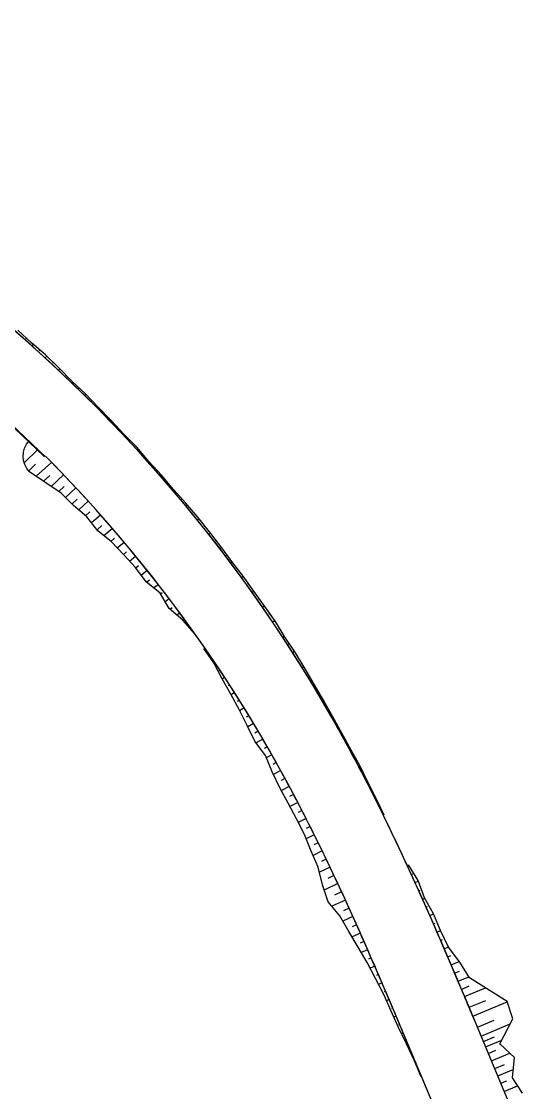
# Model space of a CAD drawing. Header units: metres. Extents: x 288738 to 324331, y 7399322 to 7465117.
# Drawn here: x 302695.9 to 302837.9, y 7441105.7 to 7441401.4 of the extents above; entities that cross this region are included whole.
import ezdxf

# ---------------------------------------------------------------- set-up
doc = ezdxf.new("R2010")
doc.units = ezdxf.units.M
doc.header["$LTSCALE"] = 10
for name, color, linetype in [('F-HZ-ATERRO-TALUDE', 110, 'Continuous'), ('F-HZ-MUROS', 210, 'Continuous'), ('F-HZ-PIANO-CORTE', 10, 'Continuous'), ('F-HZ-TALUDE', 2, 'Continuous')]:
    doc.layers.add(name, color=color, linetype=linetype)

msp = doc.modelspace()

# ---------------------------------------------------------------- linework, layer by layer
at = {"layer": 'F-HZ-ATERRO-TALUDE', "linetype": 'Continuous', "lineweight": -3}
for p, q in [((302749.259, 7441224.498), (302749.045, 7441224.354)), ((302750.643, 7441222.416), (302750.421, 7441222.268)), ((302752.026, 7441220.333), (302751.348, 7441219.889)), ((302753.383, 7441218.234), (302752.987, 7441217.978)), ((302754.738, 7441216.133), (302753.827, 7441215.553)), ((302756.069, 7441214.017), (302755.534, 7441213.681)), ((302757.396, 7441211.898), (302756.166, 7441211.136)), ((302758.701, 7441209.766), (302757.998, 7441209.336)), ((302760, 7441207.63), (302758.417, 7441206.677)), ((302761.278, 7441205.481), (302760.396, 7441204.958)), ((302762.55, 7441203.329), (302760.702, 7441202.249)), ((302763.8, 7441201.164), (302762.995, 7441200.7)), ((302765.044, 7441198.995), (302763.53, 7441198.136)), ((302766.268, 7441196.816), (302765.38, 7441196.319)), ((302767.484, 7441194.631), (302765.493, 7441193.533)), ((302768.683, 7441192.437), (302767.63, 7441191.865)), ((302769.873, 7441190.239), (302767.694, 7441189.07)), ((302771.048, 7441188.032), (302769.957, 7441187.455)), ((302772.213, 7441185.82), (302770.039, 7441184.684)), ((302773.365, 7441183.602), (302772.287, 7441183.045)), ((302774.507, 7441181.378), (302772.364, 7441180.285)), ((302775.638, 7441179.148), (302774.57, 7441178.61)), ((302776.758, 7441176.913), (302774.53, 7441175.803)), ((302777.867, 7441174.672), (302776.657, 7441174.077)), ((302778.966, 7441172.427), (302776.42, 7441171.187)), ((302780.056, 7441170.177), (302778.749, 7441169.547)), ((302802.54, 7441168.215), (302802.948, 7441168.404)), ((302781.137, 7441167.923), (302778.207, 7441166.526)), ((302782.209, 7441165.665), (302780.491, 7441164.853)), ((302803.573, 7441165.957), (302803.902, 7441166.107)), ((302783.272, 7441163.402), (302779.492, 7441161.634)), ((302804.605, 7441163.699), (302805.487, 7441164.099)), ((302784.328, 7441161.136), (302782.322, 7441160.207)), ((302805.628, 7441161.426), (302806.003, 7441161.594)), ((302806.651, 7441159.152), (302807.28, 7441159.433)), ((302785.374, 7441158.865), (302781.65, 7441157.156)), ((302786.413, 7441156.591), (302784.854, 7441155.882)), ((302807.66, 7441156.878), (302808.081, 7441157.065)), ((302787.445, 7441154.314), (302784.685, 7441153.068)), ((302808.669, 7441154.605), (302809.721, 7441155.069)), ((302788.471, 7441152.034), (302787.204, 7441151.467)), ((302809.67, 7441152.318), (302810.174, 7441152.539)), ((302789.489, 7441149.751), (302787.202, 7441148.734)), ((302810.672, 7441150.031), (302811.636, 7441150.45)), ((302811.663, 7441147.74), (302812.191, 7441147.968)), ((302790.503, 7441147.466), (302789.488, 7441147.018)), ((302791.51, 7441145.178), (302789.739, 7441144.401)), ((302812.653, 7441145.449), (302813.803, 7441145.944)), ((302792.512, 7441142.887), (302791.757, 7441142.558)), ((302813.611, 7441143.214), (302814.446, 7441143.572)), ((302814.568, 7441140.982), (302816.773, 7441141.923)), ((302793.508, 7441140.594), (302792.198, 7441140.027)), ((302815.53, 7441138.72), (302816.83, 7441139.272)), ((302794.5, 7441138.299), (302793.933, 7441138.055)), ((302795.487, 7441136.002), (302794.508, 7441135.583)), ((302816.493, 7441136.454), (302819.472, 7441137.715)), ((302796.471, 7441133.705), (302796.055, 7441133.527)), ((302817.434, 7441134.225), (302819.544, 7441135.166)), ((302818.281, 7441132.218), (302824.045, 7441134.634)), ((302797.451, 7441131.404), (302796.7, 7441131.085)), ((302819.524, 7441129.261), (302824.138, 7441131.191)), ((302820.561, 7441126.789), (302830.027, 7441130.756)), ((302798.429, 7441129.104), (302798.083, 7441128.957)), ((302799.402, 7441126.801), (302798.753, 7441126.527)), ((302800.374, 7441124.497), (302800.067, 7441124.368)), ((302821.81, 7441123.807), (302826.423, 7441125.737)), ((302822.845, 7441121.334), (302830.839, 7441124.676)), ((302801.342, 7441122.193), (302800.862, 7441121.991)), ((302823.465, 7441119.85), (302826.58, 7441121.152)), ((302802.309, 7441119.887), (302802.151, 7441119.821)), ((302824.086, 7441118.366), (302828.549, 7441120.231)), ((302803.276, 7441117.582), (302803.06, 7441117.491)), ((302804.242, 7441115.276), (302804.175, 7441115.248)), ((302824.84, 7441116.563), (302826.894, 7441117.421)), ((302825.717, 7441114.464), (302830.781, 7441116.58)), ((302805.206, 7441112.969), (302805.103, 7441112.926)), ((302826.585, 7441112.387), (302829.266, 7441113.507)), ((302827.433, 7441110.357), (302831.699, 7441112.14)), ((302806.171, 7441110.663), (302806.127, 7441110.645)), ((302828.286, 7441108.317), (302829.908, 7441108.994)), ((302829.232, 7441106.053), (302832.917, 7441107.593))]:
    msp.add_line(p, q, dxfattribs=at)
at = {"layer": 'F-HZ-MUROS', "linetype": 'Continuous', "lineweight": -3, "const_width": 0.5}
msp.add_lwpolyline([(302702.359, 7441281.272, 0.0553848), (302640.761, 7441331.873, 0.4778704)], format="xyb", dxfattribs=at)
at = {"layer": 'F-HZ-PIANO-CORTE'}
for p, q in [((302697.291, 7441314.004), (302697.084, 7441313.77)), ((302699.155, 7441312.332), (302698.749, 7441311.878)), ((302701.037, 7441310.681), (302700.821, 7441310.442)), ((302702.905, 7441309.013), (302702.456, 7441308.523)), ((302704.704, 7441307.271), (302704.497, 7441307.048)), ((302706.497, 7441305.523), (302706.122, 7441305.123)), ((302708.253, 7441303.737), (302708.094, 7441303.569)), ((302710.015, 7441301.958), (302709.746, 7441301.679)), ((302711.842, 7441300.247), (302711.69, 7441300.091)), ((302713.664, 7441298.531), (302713.328, 7441298.19)), ((302715.391, 7441296.718), (302715.244, 7441296.571)), ((302717.117, 7441294.905), (302716.868, 7441294.658)), ((302718.203, 7441293.809), (302717.945, 7441293.555)), ((302719.965, 7441292.031), (302719.829, 7441291.9)), ((302721.692, 7441290.221), (302721.427, 7441289.967)), ((302723.393, 7441288.386), (302723.273, 7441288.272)), ((302725.123, 7441286.578), (302724.865, 7441286.337)), ((302726.879, 7441284.794), (302726.723, 7441284.65)), ((302696.673, 7441279.532), (302700.424, 7441283.243)), ((302728.567, 7441282.946), (302728.259, 7441282.665)), ((302730.178, 7441281.029), (302730.058, 7441280.921)), ((302697.923, 7441277.35), (302699.827, 7441279.15)), ((302699.964, 7441275.876), (302704.167, 7441279.69)), ((302731.825, 7441279.146), (302731.607, 7441278.951)), ((302702.039, 7441274.47), (302703.775, 7441276.111)), ((302704.142, 7441273.046), (302707.528, 7441276.287)), ((302733.522, 7441277.307), (302733.392, 7441277.192)), ((302735.184, 7441275.436), (302734.91, 7441275.198)), ((302706.212, 7441271.644), (302707.722, 7441273.071)), ((302708.09, 7441270.007), (302710.945, 7441272.671)), ((302736.786, 7441273.514), (302736.664, 7441273.409)), ((302709.877, 7441268.259), (302711.27, 7441269.541)), ((302711.741, 7441266.594), (302714.354, 7441268.97)), ((302738.412, 7441271.612), (302738.166, 7441271.404)), ((302740.087, 7441269.751), (302739.931, 7441269.62)), ((302713.631, 7441264.957), (302714.833, 7441266.036)), ((302741.75, 7441267.879), (302741.376, 7441267.57)), ((302743.382, 7441265.981), (302743.171, 7441265.809)), ((302715.243, 7441263.056), (302717.704, 7441265.237)), ((302744.995, 7441264.066), (302744.539, 7441263.698)), ((302716.785, 7441261.089), (302718.079, 7441262.22)), ((302718.673, 7441259.461), (302720.999, 7441261.469)), ((302746.547, 7441262.101), (302746.323, 7441261.923)), ((302748.098, 7441260.136), (302747.655, 7441259.788)), ((302720.616, 7441257.888), (302721.616, 7441258.74)), ((302722.358, 7441256.097), (302724.233, 7441257.675)), ((302749.644, 7441258.167), (302749.417, 7441257.991)), ((302724.076, 7441254.282), (302724.962, 7441255.017)), ((302751.181, 7441256.191), (302750.723, 7441255.839)), ((302752.659, 7441254.17), (302752.446, 7441254.008)), ((302725.771, 7441252.443), (302727.44, 7441253.812)), ((302727.461, 7441250.602), (302728.246, 7441251.236)), ((302754.143, 7441252.154), (302753.742, 7441251.854)), ((302728.937, 7441248.584), (302730.597, 7441249.909)), ((302755.692, 7441250.186), (302755.46, 7441250.014)), ((302757.235, 7441248.213), (302756.713, 7441247.832)), ((302730.448, 7441246.599), (302731.304, 7441247.273)), ((302732.395, 7441245.031), (302733.663, 7441246.017)), ((302758.663, 7441246.156), (302758.418, 7441245.979)), ((302734.291, 7441243.418), (302734.727, 7441243.753)), ((302760.091, 7441244.099), (302759.634, 7441243.774)), ((302735.579, 7441241.276), (302736.669, 7441242.101)), ((302736.942, 7441239.196), (302737.557, 7441239.656)), ((302761.551, 7441242.065), (302761.31, 7441241.896)), ((302763.01, 7441240.03), (302762.504, 7441239.68)), ((302738.838, 7441237.566), (302739.625, 7441238.147)), ((302764.451, 7441237.982), (302764.183, 7441237.799)), ((302740.698, 7441235.901), (302740.887, 7441236.039)), ((302742.32, 7441233.999), (302742.534, 7441234.152)), ((302765.891, 7441235.933), (302765.324, 7441235.551)), ((302767.213, 7441233.805), (302766.961, 7441233.638)), ((302768.522, 7441231.669), (302768.093, 7441231.388)), ((302769.911, 7441229.586), (302769.682, 7441229.439)), ((302771.313, 7441227.512), (302770.812, 7441227.191)), ((302747.85, 7441226.563), (302747.718, 7441226.473)), ((302772.625, 7441225.38), (302772.386, 7441225.229)), ((302773.916, 7441223.234), (302773.479, 7441222.962)), ((302775.182, 7441221.074), (302774.986, 7441220.954)), ((302776.439, 7441218.91), (302776.094, 7441218.701)), ((302777.723, 7441216.762), (302777.551, 7441216.659)), ((302779.016, 7441214.619), (302778.657, 7441214.408)), ((302780.246, 7441212.44), (302780.081, 7441212.344)), ((302781.444, 7441210.242), (302781.167, 7441210.084)), ((302782.661, 7441208.056), (302782.531, 7441207.983)), ((302783.891, 7441205.877), (302783.626, 7441205.73)), ((302785.104, 7441203.69), (302784.97, 7441203.616)), ((302786.304, 7441201.495), (302786.034, 7441201.348)), ((302787.508, 7441199.302), (302787.364, 7441199.225)), ((302788.714, 7441197.109), (302788.396, 7441196.941)), ((302789.867, 7441194.889), (302789.713, 7441194.809)), ((302790.967, 7441192.641), (302790.712, 7441192.51)), ((302792.078, 7441190.4), (302791.966, 7441190.343)), ((302793.205, 7441188.168), (302792.984, 7441188.056)), ((302794.322, 7441185.93), (302794.214, 7441185.876)), ((302795.424, 7441183.685), (302795.215, 7441183.581))]:
    msp.add_line(p, q, dxfattribs=at)
at = {"layer": 'F-HZ-TALUDE', "linetype": 'Continuous', "lineweight": -3}
for points in [[(302837.855, 7441085.421), (302824.051, 7441118.45, 0.0004167), (302818.893, 7441130.763, 0.0008333), (302816.29, 7441136.934, 0.0016664), (302811.896, 7441147.207, 0.0020826), (302808.306, 7441155.427, 0.0029128), (302803.897, 7441165.256, 0.0033261), (302799.916, 7441173.842, 0.0041452), (302795.304, 7441183.411, 0.0045492), (302790.938, 7441192.082, 0.0053392), (302786.008, 7441201.408, 0.0057223), (302781.203, 7441210.03, 0.1977692), (302535.008, 7441401.283, 0.0057223)], [(302819.863, 7441077.901), (302806.059, 7441110.931, 0.0004167), (302800.914, 7441123.213, 0.0008333), (302798.336, 7441129.325, 0.0016664), (302793.993, 7441139.479, 0.0020826), (302790.468, 7441147.549, 0.0029128), (302786.152, 7441157.171, 0.0033261), (302782.28, 7441165.522, 0.0041452), (302777.809, 7441174.799, 0.0045492), (302773.602, 7441183.153, 0.0053392), (302768.867, 7441192.111, 0.0057223), (302764.279, 7441200.344, 0.0656202), (302702.521, 7441281.432, 0.0656202)]]:
    msp.add_lwpolyline(points, format="xyb", dxfattribs=at)
for points in [[(302796.104, 7441182.3), (302793.862, 7441186.866), (302791.567, 7441191.413), (302789.327, 7441195.995), (302786.866, 7441200.468), (302784.413, 7441204.951), (302781.899, 7441209.407), (302779.447, 7441213.906), (302776.798, 7441218.292), (302774.223, 7441222.724), (302771.58, 7441227.117), (302768.709, 7441231.364), (302766.029, 7441235.738), (302763.08, 7441239.933), (302760.092, 7441244.098), (302757.168, 7441248.309), (302753.997, 7441252.34), (302750.971, 7441256.478), (302747.805, 7441260.509), (302744.628, 7441264.531), (302741.286, 7441268.419), (302737.856, 7441272.23), (302734.576, 7441276.165), (302731.1, 7441279.93), (302727.803, 7441283.856), (302724.206, 7441287.508), (302720.723, 7441291.266), (302717.117, 7441294.905), (302713.582, 7441298.617), (302709.842, 7441302.121), (302706.247, 7441305.777), (302702.563, 7441309.344), (302698.708, 7441312.724), (302694.903, 7441316.16)], [(302837.881, 7441085.358), (302824.385, 7441117.651), (302822.455, 7441122.266), (302820.52, 7441126.885), (302818.58, 7441131.508), (302816.629, 7441136.133), (302814.664, 7441140.758), (302812.682, 7441145.383), (302810.682, 7441150.007), (302808.659, 7441154.627), (302806.611, 7441159.242), (302804.535, 7441163.852), (302802.43, 7441168.454), (302800.29, 7441173.047), (302798.114, 7441177.63), (302795.899, 7441182.2), (302793.643, 7441186.757), (302791.341, 7441191.297), (302788.993, 7441195.819), (302786.595, 7441200.322), (302784.147, 7441204.804), (302781.643, 7441209.261), (302779.082, 7441213.692), (302776.466, 7441218.092), (302773.795, 7441222.459), (302771.07, 7441226.792), (302768.291, 7441231.09), (302765.458, 7441235.354), (302762.573, 7441239.582), (302759.634, 7441243.773), (302756.644, 7441247.927), (302753.602, 7441252.044), (302750.508, 7441256.122), (302747.364, 7441260.161), (302744.17, 7441264.161), (302740.926, 7441268.12), (302737.632, 7441272.039), (302734.29, 7441275.916), (302730.9, 7441279.751), (302727.462, 7441283.543), (302723.977, 7441287.292), (302720.445, 7441290.998), (302716.868, 7441294.658), (302713.244, 7441298.274), (302709.576, 7441301.844), (302705.864, 7441305.368), (302702.108, 7441308.846), (302698.308, 7441312.276), (302694.466, 7441315.658)], [(302740.889, 7441236.436), (302737.992, 7441240.357), (302735.046, 7441244.241), (302732.052, 7441248.088), (302729.009, 7441251.897), (302725.92, 7441255.668), (302722.783, 7441259.4), (302719.6, 7441263.092), (302716.371, 7441266.745), (302713.097, 7441270.356), (302709.778, 7441273.927), (302706.414, 7441277.456), (302703.007, 7441280.942), (302702.518, 7441281.43)], [(302743.662, 7441232.426), (302740.49, 7441236.145), (302736.71, 7441239.397), (302734.191, 7441243.584), (302730.307, 7441246.712), (302727.442, 7441250.629), (302724.152, 7441254.201), (302720.816, 7441257.726), (302716.997, 7441260.819), (302714.009, 7441264.63), (302710.33, 7441267.816), (302706.875, 7441271.195), (302698.158, 7441277.1)], [(302817.961, 7441082.452), (302806.393, 7441110.132), (302804.465, 7441114.743), (302802.536, 7441119.347), (302800.607, 7441123.944), (302798.672, 7441128.531), (302796.727, 7441133.108), (302794.771, 7441137.673), (302792.802, 7441142.226), (302790.815, 7441146.765), (302788.808, 7441151.287), (302786.779, 7441155.793), (302784.726, 7441160.282), (302782.644, 7441164.75), (302780.532, 7441169.197), (302778.387, 7441173.622), (302776.208, 7441178.023), (302773.99, 7441182.398), (302771.732, 7441186.746), (302769.433, 7441191.065), (302767.089, 7441195.354), (302764.698, 7441199.61), (302762.259, 7441203.831), (302759.768, 7441208.022), (302757.224, 7441212.18), (302754.629, 7441216.307), (302751.982, 7441220.401), (302749.284, 7441224.461), (302746.536, 7441228.488), (302743.737, 7441232.48), (302740.889, 7441236.436)], [(302806.308, 7441110.096), (302804.35, 7441114.695), (302802.258, 7441119.23), (302800.003, 7441123.69), (302797.996, 7441128.245), (302795.932, 7441132.769), (302793.686, 7441137.206), (302791.367, 7441141.602), (302788.863, 7441145.905), (302786.348, 7441150.188), (302783.873, 7441154.475), (302780.627, 7441158.39), (302779.001, 7441163.037), (302777.887, 7441167.929), (302775.878, 7441172.393), (302774.075, 7441176.955), (302771.844, 7441181.297), (302769.551, 7441185.599), (302767.255, 7441189.89), (302765.136, 7441194.272), (302763.258, 7441198.79), (302760.356, 7441202.716), (302758.216, 7441207.086), (302756.016, 7441211.431), (302753.731, 7441215.735), (302751.308, 7441219.959), (302749.071, 7441224.318), (302746.228, 7441228.275)], [(302819.662, 7441137.417), (302816.922, 7441141.722), (302813.834, 7441145.879), (302811.646, 7441150.426), (302809.712, 7441155.091), (302807.232, 7441159.52), (302805.427, 7441164.256), (302802.813, 7441168.631)], [(302834.291, 7441105.534), (302831.463, 7441109.771), (302832.026, 7441115.425), (302827.998, 7441119.161), (302831.559, 7441126.073), (302829.995, 7441130.856)]]:
    msp.add_lwpolyline(points, dxfattribs=at)
at = {"layer": 'F-HZ-TALUDE'}
msp.add_lwpolyline([(302698.158, 7441277.1, -0.403689), (302698.034, 7441285.636, -0.0336116)], format="xyb", dxfattribs=at)
at = {"layer": 'F-HZ-TALUDE', "elevation": 733}
msp.add_lwpolyline([(302829.995, 7441130.856), (302819.662, 7441137.417)], dxfattribs=at)

doc.saveas('drawing.dxf')
